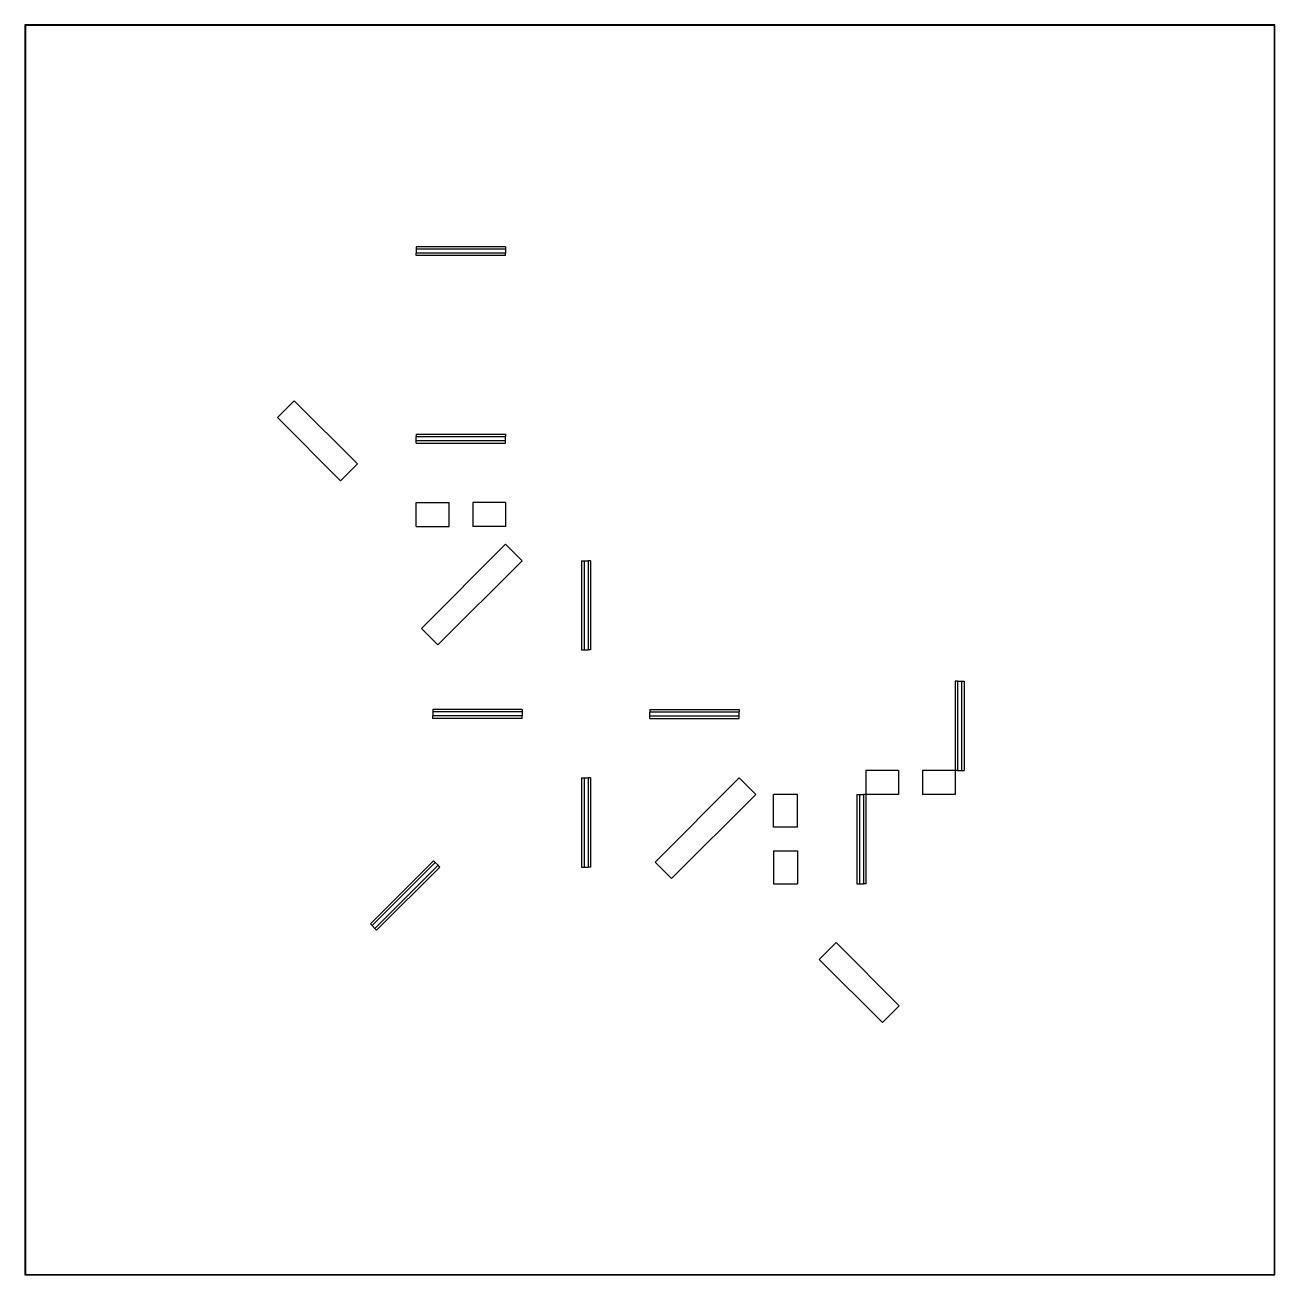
# Model space of a CAD drawing. Header units: millimetres. Extents: x 0.4 to 42.4, y 0.5 to 42.5.
import ezdxf

# ---------------------------------------------------------------- set-up
doc = ezdxf.new("R2010")
doc.units = ezdxf.units.MM
doc.layers.add('RIGID', color=174, linetype='Continuous')

msp = doc.modelspace()

# ---------------------------------------------------------------- linework, layer by layer
at = {"layer": 'RIGID', "linetype": 'Continuous', "lineweight": 25}
for p, q in [((0.412, 42.459), (0.412, 0.459)), ((42.412, 42.459), (0.412, 42.459)), ((42.392, 42.439), (0.432, 42.439)), ((0.432, 42.439), (0.432, 0.479)), ((42.392, 0.479), (42.392, 42.439)), ((42.412, 0.459), (42.412, 42.459)), ((13.561, 35.01), (13.561, 34.927)), ((16.561, 35.01), (13.561, 35.01)), ((16.561, 34.927), (13.561, 34.927)), ((13.561, 34.927), (13.561, 34.793)), ((16.561, 35.01), (16.561, 34.927)), ((16.561, 34.927), (16.561, 34.793)), ((16.561, 34.793), (13.561, 34.793)), ((13.561, 34.71), (13.561, 34.793)), ((16.561, 34.71), (13.561, 34.71)), ((16.561, 34.71), (16.561, 34.793)), ((8.896, 29.268), (9.462, 29.833)), ((9.462, 29.833), (11.583, 27.712)), ((8.896, 29.268), (11.017, 27.146)), ((13.561, 28.71), (13.561, 28.627)), ((13.561, 28.71), (16.561, 28.71)), ((13.561, 28.627), (16.561, 28.627)), ((13.561, 28.493), (13.561, 28.627)), ((16.561, 28.71), (16.561, 28.627)), ((16.561, 28.493), (16.561, 28.627)), ((13.561, 28.41), (13.561, 28.493)), ((13.561, 28.493), (16.561, 28.493)), ((13.561, 28.41), (16.561, 28.41)), ((16.561, 28.41), (16.561, 28.493)), ((11.017, 27.146), (11.583, 27.712)), ((13.561, 25.61), (13.561, 26.41)), ((13.561, 26.41), (14.661, 26.41)), ((14.661, 25.61), (14.661, 26.41)), ((16.561, 26.41), (15.461, 26.41)), ((15.461, 26.41), (15.461, 25.61)), ((16.561, 26.41), (16.561, 25.61)), ((13.561, 25.61), (14.661, 25.61)), ((16.561, 25.61), (15.461, 25.61)), ((13.733, 22.181), (16.561, 25.01)), ((17.112, 24.459), (16.561, 25.01)), ((14.284, 21.63), (17.112, 24.459)), ((19.112, 24.459), (19.112, 21.459)), ((19.112, 24.459), (19.195, 24.459)), ((19.195, 24.459), (19.195, 21.459)), ((19.195, 24.459), (19.33, 24.459)), ((19.33, 24.459), (19.33, 21.459)), ((19.412, 24.459), (19.33, 24.459)), ((19.412, 24.459), (19.412, 21.459)), ((14.284, 21.63), (13.733, 22.181)), ((19.112, 21.459), (19.195, 21.459)), ((19.195, 21.459), (19.33, 21.459)), ((19.412, 21.459), (19.33, 21.459)), ((31.664, 20.407), (31.664, 17.407)), ((31.747, 20.407), (31.664, 20.407)), ((31.747, 20.407), (31.747, 17.407)), ((31.747, 20.407), (31.881, 20.407)), ((31.881, 20.407), (31.881, 17.407)), ((31.881, 20.407), (31.964, 20.407)), ((31.964, 20.407), (31.964, 17.407)), ((17.112, 19.459), (14.112, 19.459)), ((14.112, 19.459), (14.112, 19.376)), ((17.112, 19.376), (14.112, 19.376)), ((14.112, 19.376), (14.112, 19.241)), ((17.112, 19.459), (17.112, 19.376)), ((17.112, 19.376), (17.112, 19.241)), ((21.412, 19.459), (21.412, 19.376)), ((21.412, 19.459), (24.412, 19.459)), ((21.412, 19.376), (24.412, 19.376)), ((21.412, 19.241), (21.412, 19.376)), ((24.412, 19.459), (24.412, 19.376)), ((24.412, 19.241), (24.412, 19.376)), ((17.112, 19.241), (14.112, 19.241)), ((14.112, 19.159), (14.112, 19.241)), ((17.112, 19.159), (14.112, 19.159)), ((17.112, 19.159), (17.112, 19.241)), ((21.412, 19.241), (24.412, 19.241)), ((21.412, 19.159), (21.412, 19.241)), ((21.412, 19.159), (24.412, 19.159)), ((24.412, 19.159), (24.412, 19.241)), ((28.664, 17.407), (28.664, 16.607)), ((29.764, 17.407), (28.664, 17.407)), ((29.764, 17.407), (29.764, 16.607)), ((31.664, 17.407), (30.564, 17.407)), ((30.564, 17.407), (30.564, 16.607)), ((31.664, 17.407), (31.664, 16.607)), ((31.747, 17.407), (31.664, 17.407)), ((31.747, 17.407), (31.881, 17.407)), ((31.881, 17.407), (31.964, 17.407)), ((19.112, 17.159), (19.112, 14.159)), ((19.112, 17.159), (19.195, 17.159)), ((19.195, 17.159), (19.195, 14.159)), ((19.195, 17.159), (19.33, 17.159)), ((19.33, 17.159), (19.33, 14.159)), ((19.412, 17.159), (19.33, 17.159)), ((19.412, 17.159), (19.412, 14.159)), ((24.412, 17.159), (21.584, 14.33)), ((24.412, 17.159), (24.964, 16.607)), ((24.964, 16.607), (22.135, 13.779)), ((26.364, 16.607), (25.564, 16.607)), ((25.564, 15.507), (25.564, 16.607)), ((26.364, 15.507), (26.364, 16.607)), ((28.364, 16.607), (28.364, 13.607)), ((28.364, 16.607), (28.447, 16.607)), ((28.447, 16.607), (28.447, 13.607)), ((28.447, 16.607), (28.581, 16.607)), ((28.581, 16.607), (28.581, 13.607)), ((28.664, 16.607), (28.581, 16.607)), ((29.764, 16.607), (28.664, 16.607)), ((28.664, 16.607), (28.664, 13.607)), ((31.664, 16.607), (30.564, 16.607)), ((26.364, 15.507), (25.564, 15.507)), ((25.564, 14.707), (25.564, 13.607)), ((25.564, 14.707), (26.364, 14.707)), ((26.364, 14.707), (26.364, 13.607)), ((14.137, 14.378), (12.016, 12.257)), ((14.196, 14.319), (12.075, 12.198)), ((14.137, 14.378), (14.196, 14.319)), ((14.196, 14.319), (14.291, 14.225)), ((21.584, 14.33), (22.135, 13.779)), ((14.291, 14.225), (12.169, 12.103)), ((14.349, 14.166), (12.228, 12.045)), ((14.349, 14.166), (14.291, 14.225)), ((19.112, 14.159), (19.195, 14.159)), ((19.195, 14.159), (19.33, 14.159)), ((19.412, 14.159), (19.33, 14.159)), ((25.564, 13.607), (26.364, 13.607)), ((28.364, 13.607), (28.447, 13.607)), ((28.447, 13.607), (28.581, 13.607)), ((28.664, 13.607), (28.581, 13.607)), ((12.016, 12.257), (12.075, 12.198)), ((12.075, 12.198), (12.169, 12.103)), ((12.228, 12.045), (12.169, 12.103)), ((27.1, 11.064), (27.666, 11.629)), ((27.666, 11.629), (29.787, 9.508)), ((27.1, 11.064), (29.222, 8.942)), ((29.222, 8.942), (29.787, 9.508)), ((0.412, 0.459), (42.412, 0.459)), ((0.432, 0.479), (42.392, 0.479))]:
    msp.add_line(p, q, dxfattribs=at)

doc.saveas('drawing.dxf')
